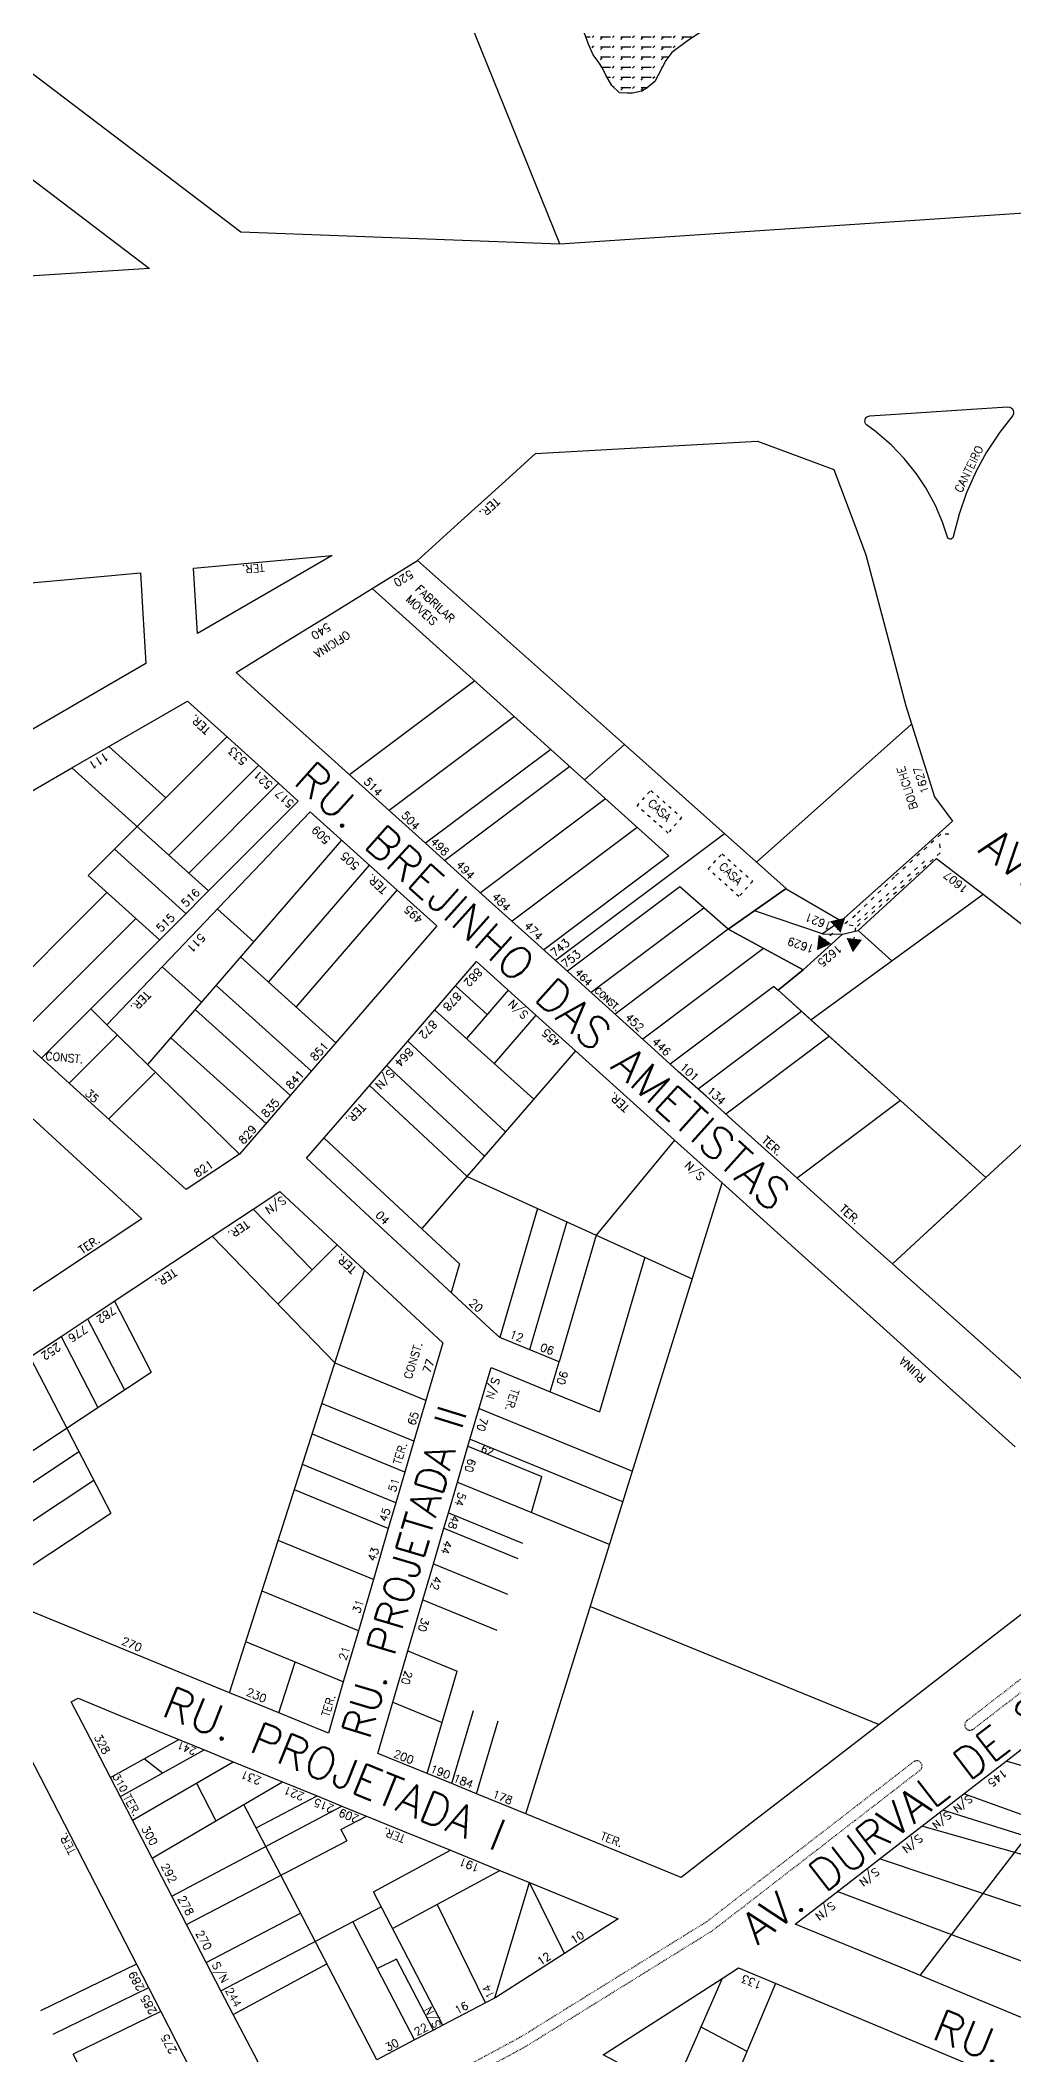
# Model space of a CAD drawing. Extents: x 714896 to 749292, y 8417558 to 8447149.
# Drawn here: x 737899.5 to 738082.1, y 8427545.5 to 8427923.2 of the extents above; entities that cross this region are included whole.
import ezdxf

# ---------------------------------------------------------------- set-up
doc = ezdxf.new("R2010")
doc.units = 0
doc.header["$MEASUREMENT"] = 0
doc.linetypes.add('ACAD_ISO03W100', pattern=[30, 12, -18])
for name, color, linetype in [('LOTE', 7, 'CONTINUOUS'), ('NUM-PORTA', 7, 'CONTINUOUS'), ('QUADRA', 6, 'CONTINUOUS'), ('REFERENCIA', 7, 'CONTINUOUS'), ('TEXTO', 7, 'CONTINUOUS'), ('TEXTODERUA', 3, 'CONTINUOUS')]:
    doc.layers.add(name, color=color, linetype=linetype)
doc.styles.add('ROMANS', font='ROMANS.SHX', dxfattribs={"height": 1.5})

msp = doc.modelspace()

# ---------------------------------------------------------------- hatches: boundary and pattern name
at = {"layer": 'LOTE'}
for color, points in [(7, [(738050.52, 8427758.64), (738047.68, 8427757.99), (738049.66, 8427755.86)]), (3, [(738053.69, 8427754.54), (738050.79, 8427754.86), (738051.97, 8427752.19)])]:
    msp.add_hatch(color=color, dxfattribs=at).paths.add_polyline_path(points)
at = {"layer": 'LOTE', "linetype": 'ACAD_ISO03W100', "ltscale": 0.06}
msp.add_hatch(color=2, dxfattribs=at).paths.add_polyline_path([(738045.55, 8427755.48), (738045.23, 8427752.58), (738047.9, 8427753.76)])
at = {"layer": 'REFERENCIA'}
h = msp.add_hatch(dxfattribs=at)
h.set_pattern_fill('FLEX', color=4, scale=0.3, style=0)
h.set_pattern_definition([(0, (0, 0), (0, 1.905), [1.905, -1.905]), (45, (1.905, 0), (1e-16, 1.90500082285), [0.47625, -1.741578, 0.47625, -2.694078])])
h.paths.add_polyline_path([(738041.04, 8427949.83), (738043.87, 8427949.33), (738046.16, 8427948.64), (738049.31, 8427947.52), (738050.67, 8427947.44), (738052.37, 8427947.65), (738053.92, 8427951.57), (738053.93, 8427953.52), (738053.93, 8427956.96), (738053.93, 8427960.21), (738053.66, 8427963.46), (738049.85, 8427965.54), (738048.48, 8427965.39), (738044.48, 8427965.44), (738044.09, 8427965.44), (738043.42, 8427964.8), (738042.88, 8427964.24), (738042.01, 8427964.42), (738041.71, 8427965.68), (738042.01, 8427966.64), (738041.73, 8427967.91), (738040.59, 8427969.19), (738038.69, 8427969.68), (738036.3, 8427969.57), (738035.12, 8427968.93), (738034.99, 8427967.78), (738035.71, 8427966.03), (738036.48, 8427964.83), (738036.93, 8427963.94), (738036.93, 8427963.09), (738036.45, 8427961.47), (738036.25, 8427960.75), (738035.49, 8427960.45), (738034.43, 8427960.08), (738033.26, 8427958.59), (738031.92, 8427956.5), (738030.91, 8427954.82), (738029.68, 8427953.84), (738028.51, 8427954.15), (738027.53, 8427954.79), (738027.55, 8427957.43), (738027.84, 8427959.81), (738027.74, 8427961.62), (738026.61, 8427963.15), (738023.65, 8427964.03), (738020.72, 8427964.5), (738019.87, 8427963.12), (738018.91, 8427961.52), (738016.89, 8427959.75), (738014.54, 8427957.68), (738013.23, 8427955.33), (738011.93, 8427952.15), (738010.8, 8427950.1), (738008.85, 8427944.77), (738008.65, 8427940.87), (738007.95, 8427937.12), (738007.45, 8427935.63), (738004.86, 8427934.32), (738003.25, 8427932.9), (738001.49, 8427931.76), (738000.88, 8427928.55), (738001.28, 8427926.42), (738001.17, 8427926.05), (738001.44, 8427924.88), (738001.81, 8427923.99), (738002.32, 8427922.53), (738003.23, 8427920.42), (738004.3, 8427918.98), (738004.97, 8427917.95), (738005.63, 8427916.64), (738006.75, 8427914.67), (738008.16, 8427913.28), (738009.63, 8427913.27), (738010.62, 8427913.27), (738012.37, 8427913.62), (738013.39, 8427914.24), (738014.81, 8427915.44), (738016.86, 8427919.39), (738018, 8427920.85), (738020.97, 8427923.07), (738023.12, 8427924.48), (738024.53, 8427926.48), (738025.47, 8427928.16), (738026.62, 8427930.31), (738027.01, 8427932.59), (738027.1, 8427935.39), (738027.18, 8427938.15), (738027.57, 8427940.1), (738029.1, 8427941.46), (738030, 8427942.67), (738030.43, 8427944.18), (738031.02, 8427946.47), (738032.48, 8427947.54), (738033.87, 8427947.84), (738037.04, 8427948.66), (738038.21, 8427948.82), (738039.71, 8427949.17)])

# ---------------------------------------------------------------- linework, layer by layer
at = {"layer": 'LOTE', "color": 7}
for p, q in [((737935.05, 8427613.38), (737960.37, 8427692.57)), ((737944.31, 8427609.6), (737947.35, 8427619.1))]:
    msp.add_line(p, q, dxfattribs=at)
for points in [[(737997, 8427885), (737912, 8428095)], [(737970.29, 8427825.65), (738009.1, 8427791.11)], [(737961.79, 8427820.39), (738001.61, 8427784.52)], [(737981.04, 8427803.05), (737957.56, 8427785.44)], [(737988.47, 8427796.36), (737965, 8427778.75)], [(738033.88, 8427769.06), (738062.98, 8427794.96)], [(737908.52, 8427766.56), (737934.55, 8427792.59)], [(737923.1, 8427781.14), (737912.41, 8427790.77)], [(737995.28, 8427790.23), (737971.8, 8427772.62)], [(737931.1, 8427763.69), (737905.48, 8427786.76)], [(737923.66, 8427770.4), (737940.5, 8427787.24)], [(737998.87, 8427786.99), (737975.4, 8427769.38)], [(737927.37, 8427767.05), (737944.21, 8427783.89)], [(738017.45, 8427770.26), (738001.61, 8427784.52)], [(738005.56, 8427780.97), (737982.09, 8427763.36)], [(738011.51, 8427775.61), (737988.03, 8427758)], [(737926.85, 8427759.45), (737913.47, 8427771.51)], [(737919.72, 8427731.12), (737956.1, 8427773.18)], [(738027.88, 8427774.4), (737996.2, 8427750.64)], [(737942.33, 8427746.56), (737961.3, 8427768.5)], [(738017.45, 8427770.26), (737993.98, 8427752.65)], [(737921.9, 8427754.5), (737908.52, 8427766.56)], [(737947.53, 8427741.88), (737966.5, 8427763.81)], [(738019.53, 8427764.46), (737998.43, 8427748.63)], [(738028.55, 8427756.51), (738019.53, 8427764.46)], [(737889.89, 8427741.27), (737912.02, 8427763.4)], [(737939.62, 8427754.13), (737932.77, 8427760.3)], [(738024.04, 8427760.48), (738002.89, 8427744.62)], [(738044.09, 8427739.53), (738076.38, 8427763.06)], [(737895.29, 8427736.37), (737917.45, 8427758.52)], [(738028.55, 8427756.51), (738007.35, 8427740.6)], [(738052.95, 8427756.25), (738059.25, 8427750.58)], [(738035.2, 8427752.91), (738012.55, 8427735.92)], [(738042.62, 8427748.89), (738050.02, 8427755.61)], [(737929.81, 8427742.78), (737922.4, 8427749.45)], [(737954.96, 8427735.19), (737937.13, 8427751.25)], [(737950.39, 8427729.89), (737932.55, 8427745.95)], [(737983.39, 8427740.54), (737977.44, 8427745.89)], [(737987.31, 8427745.07), (737979.46, 8427736)], [(738037.15, 8427745.78), (738017.72, 8427731.2)], [(738037.15, 8427745.78), (738037.93, 8427745.08)], [(738037.93, 8427745.08), (738076.94, 8427709.95)], [(737899.74, 8427732.34), (737908.99, 8427741.59)], [(737946.46, 8427725.35), (737928.63, 8427741.42)], [(737992.09, 8427724.62), (737973.52, 8427741.35)], [(738042.36, 8427741.1), (738022.93, 8427726.52)], [(737936.93, 8427714.33), (737912.04, 8427738.61)], [(737992.51, 8427740.39), (737984.66, 8427731.31)], [(738108.03, 8427738.61), (738076.94, 8427709.95)], [(737904.93, 8427727.64), (737913.99, 8427736.7)], [(737941.88, 8427720.06), (737924.05, 8427736.12)], [(737986.8, 8427718.5), (737968.47, 8427735.51)], [(737999.94, 8427733.7), (737971.2, 8427700.46)], [(738047.58, 8427736.43), (738028.15, 8427721.85)], [(737912.34, 8427720.92), (737921.14, 8427729.73)], [(737982.87, 8427713.96), (737964.54, 8427730.98)], [(737979.6, 8427710.18), (737961.27, 8427727.19)], [(738060.93, 8427724.37), (738041.53, 8427709.82)], [(737978.18, 8427693.77), (737952.77, 8427717.36)], [(738018.52, 8427716.97), (738003.81, 8427699.16)], [(737979.6, 8427710.18), (738021.84, 8427690.96)], [(737990.64, 8427590.65), (738027.44, 8427708.94)], [(737950.51, 8427692.63), (737939.47, 8427704.02)], [(737992.83, 8427704.16), (737985.73, 8427679.94)], [(737998.32, 8427701.66), (737991.28, 8427677.66)], [(737954.85, 8427675.14), (737931.78, 8427698.94)], [(737955.24, 8427697.33), (737944.1, 8427686.23)], [(738003.81, 8427699.16), (737996.84, 8427675.39)], [(737978.2, 8427693.75), (737976.63, 8427688.39)], [(738012.96, 8427695), (738004.46, 8427666.03)], [(737913.43, 8427686.8), (737920.33, 8427673.49)], [(737908.42, 8427683.49), (737915.33, 8427670.18)], [(737903.42, 8427680.18), (737910.32, 8427666.87)], [(737885.3, 8427650.32), (737920.33, 8427673.49)], [(737897.58, 8427676.32), (737912.77, 8427647.03)], [(737971.86, 8427668.18), (737954.85, 8427675.14)], [(737995.2, 8427669.81), (738004.46, 8427666.03)], [(737969.61, 8427660.51), (737952.28, 8427667.59)], [(737981.84, 8427666.68), (738010.63, 8427654.91)], [(737967.92, 8427654.75), (737950.59, 8427661.83)], [(737887.6, 8427645.88), (737906.79, 8427658.57)], [(737979.76, 8427659.58), (737993.64, 8427653.9)], [(737980.15, 8427660.92), (738008.85, 8427649.19)], [(737966.23, 8427648.99), (737948.75, 8427656.14)], [(737890.36, 8427640.55), (737909.55, 8427653.24)], [(737964.82, 8427644.19), (737947.21, 8427651.4)], [(737977.79, 8427652.86), (738006.36, 8427641.18)], [(737991.67, 8427647.18), (737993.64, 8427653.9)], [(737893.59, 8427634.34), (737912.77, 8427647.03)], [(737976.1, 8427647.1), (737989.98, 8427641.43)], [(737975.26, 8427644.23), (737989.14, 8427638.55)], [(737962.01, 8427634.6), (737944.17, 8427641.89)], [(737973.29, 8427637.51), (737987.17, 8427631.83)], [(737959.2, 8427625), (737941.13, 8427632.39)], [(737971.31, 8427630.79), (737985.2, 8427625.11)], [(738002.74, 8427629.55), (738056.87, 8427607.42)], [(737956.38, 8427615.41), (737938.09, 8427622.89)], [(737968.5, 8427621.2), (737977.76, 8427617.41)], [(737972.13, 8427598.22), (737977.76, 8427617.41)], [(737965.69, 8427611.6), (737974.94, 8427607.82)], [(737976.75, 8427596.33), (737980.77, 8427610.02)], [(737981.38, 8427594.43), (737985.4, 8427608.12)], [(738104.42, 8427593.67), (738080.71, 8427600.55)], [(738092.74, 8427597.06), (738064.54, 8427560.38)], [(738100.57, 8427584.44), (738072.79, 8427594.44)], [(738084.56, 8427586.43), (738068.83, 8427591.39)], [(738098.26, 8427578.91), (738064.88, 8427588.33)], [(738094.42, 8427569.68), (738056.96, 8427582.22)], [(737984.82, 8427556.15), (737991.29, 8427577.79)], [(738090.57, 8427560.45), (738049.05, 8427576.11)], [(737917.56, 8427562.48), (737899.58, 8427553.73)], [(738027.45, 8427559.83), (738018.1, 8427538.57)], [(737919.84, 8427558.04), (737901.86, 8427549.28)], [(738037.46, 8427558.88), (738026.86, 8427533.75)], [(737922.13, 8427553.59), (737905.72, 8427545.6)], [(738023.43, 8427550.73), (738032.1, 8427546.19)], [(737919.42, 8427518.94), (737905.72, 8427545.6)]]:
    msp.add_lwpolyline(points, dxfattribs=at)
at = {"layer": 'LOTE', "color": 7, "linetype": 'ACAD_ISO03W100', "ltscale": 0.05}
for points in [[(738014.04, 8427782.54), (738019.85, 8427777.45), (738017.3, 8427774.54), (738011.49, 8427779.64), (738014.04, 8427782.54)], [(738027.42, 8427770.67), (738033.18, 8427765.51), (738030.6, 8427762.64), (738024.85, 8427767.8), (738027.42, 8427770.67)]]:
    msp.add_lwpolyline(points, dxfattribs=at)
at = {"layer": 'LOTE', "color": 2, "linetype": 'ACAD_ISO03W100', "ltscale": 0.06}
msp.add_lwpolyline([(738070, 8427774.32), (738068.46, 8427774.33), (738059.76, 8427766.31), (738052.43, 8427759.1), (738046.14, 8427754.01)], dxfattribs=at)
at = {"layer": 'LOTE', "color": 3, "linetype": 'ACAD_ISO03W100', "ltscale": 0.06}
msp.add_lwpolyline([(738068.2, 8427772.51), (738068.34, 8427770.82), (738061.51, 8427764.66), (738052.45, 8427756.8), (738052.07, 8427754.05)], dxfattribs=at)
at = {"layer": 'LOTE', "color": 7, "linetype": 'ACAD_ISO03W100', "ltscale": 0.06}
msp.add_lwpolyline([(738065.43, 8427769.26), (738051.98, 8427757.17), (738050.27, 8427757.34)], dxfattribs=at)
at = {"layer": 'LOTE', "color": 7, "ltscale": 0.1}
for points in [[(738039.44, 8427764.11), (738049.8, 8427758.07)], [(738046.29, 8427755.62), (738033.49, 8427759.96)]]:
    msp.add_lwpolyline(points, dxfattribs=at)
at = {"layer": 'LOTE', "color": 7, "linetype": 'ACAD_ISO03W100', "ltscale": 0.01}
for points in [[(738110.55, 8427636.86), (738073.5, 8427608.23), (738073.5, 8427608.23), (738073.32, 8427608.12), (738073.14, 8427607.93), (738073.03, 8427607.72), (738072.97, 8427607.51), (738072.95, 8427607.31), (738072.99, 8427607.06), (738073.09, 8427606.83), (738073.23, 8427606.65), (738073.41, 8427606.49), (738073.62, 8427606.39), (738073.83, 8427606.34), (738074.07, 8427606.34), (738074.3, 8427606.4), (738074.49, 8427606.49), (738111.78, 8427635.28)], [(737975.87, 8427539.14), (737990.45, 8427546.97), (738025.64, 8427568.78), (738064.4, 8427598.72), (738064.4, 8427598.72), (738064.58, 8427598.84), (738064.76, 8427599.03), (738064.87, 8427599.23), (738064.93, 8427599.44), (738064.95, 8427599.65), (738064.91, 8427599.89), (738064.81, 8427600.12), (738064.67, 8427600.31), (738064.49, 8427600.46), (738064.28, 8427600.56), (738064.07, 8427600.61), (738063.82, 8427600.61), (738063.6, 8427600.56), (738063.41, 8427600.46), (738024.5, 8427570.42), (737989.44, 8427548.71), (737974.88, 8427540.87)]]:
    msp.add_lwpolyline(points, dxfattribs=at)
at = {"layer": 'LOTE', "color": 7, "elevation": 523}
for points in [[(737912.71, 8427597.46), (737925.55, 8427604.61)], [(737914.55, 8427593.9), (737930.29, 8427602.67)], [(737916.85, 8427589.47), (737935.73, 8427600.45)], [(737922.43, 8427598.29), (737919, 8427600.96)], [(737920.54, 8427582.36), (737944.99, 8427596.68)], [(737928.82, 8427596.43), (737932.49, 8427589.36)], [(737940, 8427588.04), (737951.47, 8427594.03)], [(737924.22, 8427575.26), (737956.1, 8427592.14)], [(737944.63, 8427579.16), (737937.72, 8427592.42)], [(737955.94, 8427587.75), (737960.73, 8427590.26)], [(737955.94, 8427587.75), (737957.04, 8427585.64)], [(737926.98, 8427569.94), (737957.04, 8427585.64)], [(737962.04, 8427576.05), (737976.47, 8427583.83)], [(737962.66, 8427544.58), (737944.63, 8427579.16)], [(737965.61, 8427569.2), (737985.73, 8427580.06)], [(737975.07, 8427551.06), (737962.04, 8427576.05)], [(737997.86, 8427564.51), (737991.29, 8427577.79)], [(737930.66, 8427562.83), (737948.33, 8427572.07)], [(737933.43, 8427557.51), (737963.51, 8427573.23)], [(737983.04, 8427555.23), (737973.99, 8427573.72)], [(737969.75, 8427548.28), (737958.22, 8427570.39)], [(737966.36, 8427563.44), (737962.77, 8427561.66)], [(737973.29, 8427550.13), (737966.36, 8427563.44)], [(737935.73, 8427553.07), (737953.29, 8427562.55)]]:
    msp.add_lwpolyline(points, dxfattribs=at)
at = {"layer": 'QUADRA', "color": 6}
for points in [[(738249, 8427899), (738281, 8427886), (738306, 8427886), (738276, 8427899), (738272, 8427916), (738273, 8427939), (738287, 8427978), (738318, 8428036), (738299, 8428058), (738279, 8428077), (738207, 8428164), (738161, 8428178), (738146.09, 8428161.49), (738133, 8428147), (738126, 8428140), (738105, 8428119), (738099, 8428114), (738002, 8428193), (737912, 8428095), (737804.78, 8427987.78), (737937.17, 8427887.22), (737997, 8427885), (738147, 8427895)], [(738070.78, 8427830.09), (738070.69, 8427829.87), (738070.55, 8427829.73), (738070.42, 8427829.66), (738070.3, 8427829.63), (738070.19, 8427829.63), (738070.01, 8427829.67), (738069.88, 8427829.75), (738069.8, 8427829.82), (738068.79, 8427832.83), (738067.46, 8427835.92), (738065.66, 8427839.23), (738063.88, 8427841.9), (738061.58, 8427844.77), (738059.21, 8427847.23), (738056.17, 8427849.85), (738054.54, 8427851.04), (738054.4, 8427851.22), (738054.3, 8427851.42), (738054.24, 8427851.72), (738054.26, 8427851.97), (738054.36, 8427852.23), (738054.55, 8427852.48), (738054.75, 8427852.63), (738054.97, 8427852.72), (738055.16, 8427852.75), (738063.86, 8427853.32), (738073.31, 8427853.94), (738081, 8427854.44), (738081.41, 8427854.38), (738081.65, 8427854.26), (738081.89, 8427854.04), (738082.05, 8427853.76), (738082.12, 8427853.46), (738082.1, 8427853.15), (738081.99, 8427852.84), (738079.55, 8427849.72), (738077.06, 8427845.94), (738075.12, 8427842.4), (738073.24, 8427838.18), (738071.9, 8427834.35), (738070.78, 8427830.09)], [(738086.72, 8427551.22), (738084.5, 8427552.13), (738073.16, 8427556.82), (738061.76, 8427561.53), (738053.19, 8427565.07), (738041.13, 8427570), (738049.32, 8427576.32), (738064.88, 8427588.33), (738080.71, 8427600.55), (738088.62, 8427606.66), (738102.46, 8427617.34), (738116.97, 8427628.55), (738118.43, 8427627.25), (738112.52, 8427613.09), (738104.42, 8427593.67), (738098.26, 8427578.91), (738090.57, 8427560.45), (738086.72, 8427551.22)]]:
    msp.add_lwpolyline(points, close=True, dxfattribs=at)
at = {"layer": 'QUADRA', "color": 6, "elevation": 516.49}
msp.add_lwpolyline([(737698.68, 8427866.29), (737686.3, 8428058.03), (737920.02, 8427880.39), (737698.68, 8427866.29)], close=True, dxfattribs=at)
at = {"layer": 'QUADRA'}
for points in [[(738110.19, 8427648.58), (738059.37, 8427693.76), (738076.94, 8427709.95), (738076.94, 8427709.95), (738037.93, 8427745.08), (738042.62, 8427748.89), (738037.34, 8427751.74), (738028.55, 8427756.51), (738039.43, 8427764.12), (738009.1, 8427791.11), (738001.61, 8427784.52), (737961.79, 8427820.39), (737970.29, 8427825.65), (737977.87, 8427832.49), (737986.1, 8427839.97), (737992.42, 8427845.72), (738007.98, 8427846.57), (738022.77, 8427847.38), (738034.08, 8427848), (738048.42, 8427842.72), (738052.34, 8427832.27), (738054.42, 8427826.72), (738059.64, 8427806.93), (738061.9, 8427798.37), (738067.3, 8427781.34), (738070.67, 8427776.79), (738064.27, 8427771.04), (738060.83, 8427767.96), (738049.8, 8427758.07), (738046.29, 8427755.62), (738050.02, 8427755.61), (738052.95, 8427756.25), (738061.39, 8427764), (738064.32, 8427766.7), (738067.67, 8427769.79), (738076.38, 8427763.06), (738085.97, 8427755.65)], [(738093.84, 8427635.96), (738080.72, 8427625.83), (738068.58, 8427616.46), (738056.87, 8427607.42), (738045.39, 8427598.55), (738032.73, 8427588.78), (738019.74, 8427578.75), (738011.08, 8427582.29), (738000.24, 8427586.72), (737990.64, 8427590.65), (737981.38, 8427594.43), (737976.75, 8427596.33), (737972.13, 8427598.22), (737962.87, 8427602), (737965.69, 8427611.6), (737968.5, 8427621.2), (737971.31, 8427630.79), (737973.29, 8427637.51), (737975.26, 8427644.23), (737976.1, 8427647.1), (737977.79, 8427652.86), (737979.76, 8427659.58), (737982.29, 8427668.22), (737984.09, 8427674.36), (737995.2, 8427669.81), (737996.84, 8427675.39), (737985.73, 8427679.94), (737983.95, 8427681.59), (737971.5, 8427693.15), (737960.49, 8427703.37), (737949.5, 8427713.58), (737958.65, 8427724.16), (737968.47, 8427735.51), (737981.37, 8427750.43), (737981.37, 8427750.43), (737992.51, 8427740.39), (737999.94, 8427733.7), (738018.52, 8427716.97), (738027.44, 8427708.94), (738043.02, 8427694.91), (738057, 8427682.33), (738070.1, 8427670.54), (738082.41, 8427659.46)], [(737892.58, 8427673.01), (737903.42, 8427680.18), (737909.64, 8427684.3), (737931.78, 8427698.94), (737939.47, 8427704.02), (737944.47, 8427707.33), (737955.24, 8427697.33), (737960.37, 8427692.57), (737969.02, 8427684.54), (737975.02, 8427678.96), (737975.02, 8427678.96), (737971.86, 8427668.18), (737969.61, 8427660.51), (737967.92, 8427654.75), (737966.23, 8427648.99), (737964.82, 8427644.19), (737962.01, 8427634.6), (737959.2, 8427625), (737956.38, 8427615.41), (737953.57, 8427605.81), (737943.22, 8427610.04), (737935.05, 8427613.38), (737922.1, 8427618.68), (737905.53, 8427625.46), (737896.22, 8427629.26)], [(737893.96, 8427608.39), (737902.87, 8427591.05), (737912.18, 8427572.95), (737917.56, 8427562.48), (737922.13, 8427553.59), (737927.76, 8427542.64)]]:
    msp.add_lwpolyline(points, dxfattribs=at)
for points in [[(737954.31, 8427826.57), (737929, 8427811.92), (737928.28, 8427824.22), (737954.31, 8427826.57)], [(737868.48, 8427818.81), (737885.67, 8427820.37), (737901.92, 8427821.84), (737918.31, 8427823.32), (737918.76, 8427815.71), (737919.31, 8427806.32), (737906.51, 8427798.91), (737890.43, 8427789.6), (737876.03, 8427781.27), (737871.13, 8427778.44), (737869.63, 8427801.35), (737868.48, 8427818.81)], [(738060.94, 8427724.36), (738068.96, 8427717.14), (738076.94, 8427709.95), (738070.72, 8427704.22), (738062.82, 8427696.94), (738059.37, 8427693.76), (738052.74, 8427699.73), (738047.23, 8427704.7), (738041.53, 8427709.82), (738035.39, 8427715.34), (738029.31, 8427720.8), (738024.45, 8427725.22), (738019.2, 8427729.86), (738014.77, 8427733.89), (738008.84, 8427739.27), (738003.64, 8427743.95), (737999.18, 8427747.96), (737995.46, 8427751.31), (737991, 8427755.33), (737984.39, 8427761.28), (737979.86, 8427765.36), (737971.8, 8427772.62), (737961.85, 8427781.58), (737954.14, 8427788.52), (737945.8, 8427796.04), (737936.26, 8427804.63), (737945.87, 8427810.56), (737954.22, 8427815.72), (737961.79, 8427820.39), (738001.61, 8427784.52), (738009.1, 8427791.11), (738039.43, 8427764.12), (738028.55, 8427756.51), (738042.62, 8427748.89), (738037.93, 8427745.08), (738044.09, 8427739.53), (738052.29, 8427732.14)], [(737918.59, 8427702.19), (737918.59, 8427702.19), (737873.79, 8427672.51), (737835.54, 8427746.29), (737876.8, 8427770.17), (737905.48, 8427786.76), (737927.12, 8427799.28), (737927.12, 8427799.28), (737944.21, 8427783.89), (737947.94, 8427780.53), (737908.99, 8427741.59), (737912.04, 8427738.61), (737950.18, 8427778.51), (737966.5, 8427763.81), (737973.93, 8427757.12), (737936.93, 8427714.33), (737926.92, 8427707.71), (737889.89, 8427741.27), (737882.59, 8427735.19)]]:
    msp.add_lwpolyline(points, close=True, dxfattribs=at)
at = {"layer": 'QUADRA', "elevation": 523}
msp.add_lwpolyline([(737944.93, 8427535.31), (737939.64, 8427545.53), (737935.73, 8427553.07), (737933.43, 8427557.51), (737930.66, 8427562.83), (737926.98, 8427569.94), (737924.22, 8427575.26), (737920.54, 8427582.36), (737916.85, 8427589.47), (737912.71, 8427597.46), (737908.06, 8427606.42), (737905.35, 8427611.66), (737906.62, 8427612.33), (737914.16, 8427609.25), (737921.51, 8427606.26), (737930.79, 8427602.47), (737935.73, 8427600.45), (737944.99, 8427596.68), (737951.47, 8427594.03), (737956.1, 8427592.14), (737960.73, 8427590.26), (737967.48, 8427587.5), (737976.47, 8427583.83), (737985.73, 8427580.06), (737991.29, 8427577.79), (738000.31, 8427574.11), (738007.95, 8427570.99), (738007.95, 8427570.99), (737997.86, 8427564.51), (737984.99, 8427556.25), (737983.04, 8427555.23), (737975.07, 8427551.06), (737973.29, 8427550.13), (737969.75, 8427548.28), (737962.66, 8427544.58)], dxfattribs=at)
at = {"layer": 'QUADRA', "color": 6, "elevation": 528.95}
msp.add_lwpolyline([(738089.34, 8427499.54), (738080.5, 8427504.22), (738071.74, 8427509.04), (738062.98, 8427513.86), (738032.1, 8427530.86), (738018.1, 8427538.57), (738010.57, 8427542.59), (738005.12, 8427545.5), (738017.98, 8427553.75), (738027.45, 8427559.83), (738030.49, 8427561.78), (738042.32, 8427556.85), (738056.37, 8427550.98), (738075.31, 8427543.08), (738093.77, 8427535.38)], dxfattribs=at)
at = {"layer": 'REFERENCIA', "color": 7, "extrusion": (0.000469083, 7.92732e-05, 1), "elevation": 1529.15}
msp.add_lwpolyline([(738000.96, 8427926.33), (738000.56, 8427928.46), (738001.17, 8427931.67), (738002.93, 8427932.81), (738004.54, 8427934.23), (738007.13, 8427935.54), (738007.63, 8427937.03), (738008.33, 8427940.78), (738008.53, 8427944.68), (738010.48, 8427950.01), (738011.61, 8427952.06), (738012.91, 8427955.24), (738014.22, 8427957.59), (738016.57, 8427959.66), (738018.59, 8427961.43), (738019.55, 8427963.03), (738020.4, 8427964.41), (738023.33, 8427963.94), (738026.29, 8427963.06), (738027.42, 8427961.53), (738027.52, 8427959.72), (738027.23, 8427957.34), (738027.21, 8427954.7), (738028.19, 8427954.06), (738029.36, 8427953.75), (738030.59, 8427954.73), (738031.6, 8427956.41), (738032.94, 8427958.5), (738034.11, 8427959.99), (738035.17, 8427960.36), (738035.93, 8427960.66), (738036.13, 8427961.38), (738036.61, 8427963), (738036.61, 8427963.85), (738036.16, 8427964.74), (738035.39, 8427965.94), (738034.67, 8427967.69), (738034.8, 8427968.84), (738035.98, 8427969.48), (738038.37, 8427969.59), (738040.27, 8427969.1), (738041.41, 8427967.82), (738041.69, 8427966.55), (738041.39, 8427965.59), (738041.69, 8427964.33), (738042.56, 8427964.15), (738043.1, 8427964.71), (738043.77, 8427965.35), (738044.16, 8427965.35), (738048.16, 8427965.3), (738049.53, 8427965.45), (738053.34, 8427963.37), (738053.61, 8427960.12), (738053.61, 8427956.87), (738053.61, 8427953.43), (738053.6, 8427951.48), (738052.05, 8427947.56), (738050.35, 8427947.35), (738048.99, 8427947.43), (738045.84, 8427948.55), (738043.55, 8427949.24), (738040.72, 8427949.74), (738039.39, 8427949.08), (738037.89, 8427948.73), (738036.72, 8427948.57), (738033.55, 8427947.75), (738032.16, 8427947.45), (738030.7, 8427946.38), (738030.11, 8427944.09), (738029.68, 8427942.58), (738028.78, 8427941.37), (738027.25, 8427940.01), (738026.86, 8427938.06), (738026.78, 8427935.3), (738026.69, 8427932.5), (738026.3, 8427930.22), (738025.15, 8427928.07), (738024.21, 8427926.39), (738022.8, 8427924.39), (738020.65, 8427922.98), (738017.68, 8427920.76), (738016.54, 8427919.3), (738014.49, 8427915.35), (738013.07, 8427914.15), (738012.05, 8427913.53), (738010.3, 8427913.18), (738009.31, 8427913.18), (738007.84, 8427913.19), (738006.43, 8427914.58), (738005.31, 8427916.55), (738004.65, 8427917.86), (738003.98, 8427918.89), (738002.91, 8427920.33), (738002, 8427922.44), (738001.49, 8427923.9), (738001.12, 8427924.79), (738000.85, 8427925.96), (738000.96, 8427926.33)], close=True, dxfattribs=at)

# ---------------------------------------------------------------- texts
at = {"layer": 'NUM-PORTA', "color": 7, "style": 'ROMANS'}
for s, height, rotation, p in [('520', 1.5, 212.4184, (737968.9, 8427823.93)), ('111', 1.5, 212.6902, (737911.73, 8427789.75)), ('1627', 1.5, 107.8498, (738066.27, 8427782.24)), ('514', 1.5, 313.9582, (737960.1, 8427784.07)), ('504', 1.5, 313.9582, (737967.13, 8427777.75)), ('498', 1.5, 315.3395, (737972.6, 8427772.81)), ('494', 1.5, 313.9582, (737977.4, 8427768.49)), ('1607', 1.5, 140.2096, (738073.71, 8427764.26)), ('484', 1.5, 313.9582, (737984.15, 8427762.51)), ('474', 1.5, 313.9582, (737990.19, 8427757.07)), ('1621', 1.5, 158.3496, (738048.16, 8427757.68)), ('743', 1.5, 39.921, (737996.04, 8427751.22)), ('753', 1.5, 38.4388, (737998.05, 8427749.17)), ('1629', 1.5, 161.0663, (738044.88, 8427753.4)), ('1625', 1.5, 220.3479, (738049.13, 8427753.76)), ('464', 1.4, 313.9582, (737999.71, 8427748.33)), ('452', 1.5, 315.7616, (738009.12, 8427739.87)), ('851', 1.5, 47.6591, (737951.14, 8427731.68)), ('446', 1.5, 315.7616, (738014.17, 8427735.29)), ('841', 1.5, 47.6591, (737946.56, 8427726.38)), ('101', 1.5, 316.4191, (738019.4, 8427730.53)), ('35', 1.5, 317.0347, (737907.78, 8427725.59)), ('134', 1.5, 316.4191, (738024.43, 8427726.08)), ('835', 1.5, 47.6591, (737941.96, 8427721.06)), ('829', 1.5, 47.6591, (737937.66, 8427716.09)), ('821', 1.5, 33.6216, (737928.96, 8427709.93)), ('782', 1.5, 214.0255, (737913.11, 8427685.92)), ('776', 1.5, 214.0255, (737907.78, 8427682.39)), ('252', 1.5, 214.0255, (737902.73, 8427679.05)), ('77', 1.492, 71.4566, (737972.67, 8427673.16, -37.83)), ('65', 1.492, 71.4566, (737969.79, 8427663.33, -37.83)), ('51', 1.492, 71.4566, (737966.14, 8427650.89, -37.83)), ('45', 1.492, 71.4566, (737964.5, 8427645.3, -37.83)), ('43', 1.492, 71.4566, (737962.32, 8427637.88, -37.83)), ('31', 1.492, 71.4566, (737959.46, 8427628.12, -37.83)), ('270', 1.5, 336.8699, (737914.64, 8427622.52)), ('21', 1.492, 71.4566, (737956.88, 8427619.32, -37.83)), ('230', 1.5, 336.8699, (737938.02, 8427612.96)), ('328', 1.5, 298.7143, (737909.56, 8427605.07)), ('310', 1.4, 298.7143, (737913.04, 8427597.72)), ('300', 1.5, 298.7143, (737918.45, 8427587.93)), ('292', 1.5, 298.7143, (737922.1, 8427580.88)), ('278', 1.5, 298.7143, (737925.25, 8427574.8)), ('270', 1.5, 298.7143, (737928.62, 8427568.31)), ('10', 1.5, 32.8301, (737999.58, 8427566.18, -273.73)), ('12', 1.5, 32.8301, (737993.33, 8427562.17, -273.73)), ('289', 1.5, 118.4889, (737919.14, 8427557.99)), ('S/N', 1.5, 298.7143, (737931.68, 8427562.41)), ('133', 1.5, 158.4897, (738035.04, 8427559.13)), ('285', 1.5, 118.4889, (737921.43, 8427553.54)), ('244', 1.5, 298.7143, (737934.18, 8427557.59)), ('14', 1.5, 114.3119, (737984.81, 8427556.49, -273.73)), ('S/N', 1.5, 117.981, (737974.76, 8427551.06, -273.73)), ('16', 1.5, 27.6816, (737977.74, 8427553.04, -273.73)), ('275', 1.5, 118.4889, (737925.22, 8427546.17)), ('30', 1.5, 27.6816, (737964.7, 8427546.08, -273.73)), ('22', 1.5, 27.6816, (737970.16, 8427549.01, -273.73))]:
    msp.add_text(s, height=height, rotation=rotation, dxfattribs=at).set_placement(p)
at = {"layer": 'NUM-PORTA', "style": 'ROMANS'}
for s, height, rotation, p in [('540', 1.5, 212.4736, (737953.43, 8427814.02)), ('533', 1.5, 136.6119, (737938.47, 8427788.18)), ('521', 1.5, 136.6119, (737943.25, 8427783.71)), ('517', 1.5, 136.6119, (737947.27, 8427780.19)), ('509', 1.5, 136.6119, (737954.1, 8427773.41, 37.83)), ('505', 1.5, 136.6119, (737959.53, 8427768.52, 37.83)), ('516', 1.5, 43.6299, (737926.84, 8427760.54)), ('495', 1.5, 136.6119, (737971.45, 8427758.48)), ('515', 1.5, 43.6299, (737922.15, 8427755.86)), ('511', 1.5, 226.6119, (737929.56, 8427755.84)), ('882', 1.5, 226.6119, (737981.51, 8427749.39)), ('878', 1.5, 226.6119, (737977.59, 8427744.85)), ('S/N', 1.5, 136.6119, (737991.22, 8427740.62)), ('872', 1.5, 226.6119, (737973.05, 8427739.59)), ('455', 1.5, 136.6119, (737997.31, 8427735.35)), ('864', 1.5, 226.6119, (737968.58, 8427734.42)), ('S/N', 1.5, 226.6119, (737965.08, 8427730.37)), ('S/N', 1.5, 136.6119, (738024.29, 8427710.34)), ('S/N', 1.5, 214.2147, (737944.97, 8427706.58)), ('04', 1.5, 314.9816, (737962.31, 8427702.81)), ('20', 1.5, 317.8707, (737979.82, 8427686.28)), ('12', 1.5, 339.6022, (737987.42, 8427679.99)), ('06', 1.5, 339.6022, (737993.14, 8427677.53)), ('90', 1.5, 252.6352, (737997.13, 8427673.84)), ('S/N', 1.5, 252.6352, (737984.34, 8427672.64)), ('70', 1.5, 252.6352, (737982.13, 8427665.12)), ('62', 1.4, 339.5223, (737982.05, 8427658.59)), ('60', 1.5, 252.6352, (737979.87, 8427657.42)), ('54', 1.5, 252.6352, (737978.01, 8427651.06)), ('48', 1.5, 252.6352, (737976.75, 8427646.77)), ('44', 1.5, 252.6352, (737975.37, 8427642.06)), ('42', 1.5, 252.6352, (737973.4, 8427635.36)), ('30', 1.5, 252.6352, (737971.11, 8427627.53)), ('20', 1.5, 252.6352, (737967.97, 8427617.61)), ('241', 1.4, 157.1948, (737928.93, 8427602.91)), ('200', 1.5, 338.4897, (737965.65, 8427601.36)), ('231', 1.5, 158.4897, (737941.15, 8427597.43)), ('190', 1.5, 338.4897, (737972.51, 8427598.56)), ('184', 1.5, 338.4897, (737976.82, 8427596.79)), ('145', 1.5, 218.4183, (738080.13, 8427599.16)), ('221', 1.5, 158.4897, (737949.2, 8427594.47)), ('178', 1.5, 338.4897, (737984.18, 8427593.78)), ('S/N', 1.4, 218.4183, (738073.67, 8427594.28)), ('215', 1.5, 158.4897, (737954.79, 8427592.19)), ('209', 1.5, 158.4897, (737959.48, 8427590.29)), ('S/N', 1.4, 218.4183, (738069.72, 8427591.23)), ('S/N', 1.5, 218.4183, (738064.32, 8427586.96)), ('191', 1.5, 158.4897, (737982.08, 8427581.08)), ('S/N', 1.5, 218.4183, (738056.21, 8427580.7)), ('S/N', 1.5, 218.4183, (738047.96, 8427574.33))]:
    msp.add_text(s, height=height, rotation=rotation, dxfattribs=at).set_placement(p)
at = {"layer": 'TEXTO', "style": 'ROMANS'}
for s, height, rotation, p in [('CANTEIRO', 1.5, 63.763, (738072.33, 8427838.21)), ('TER.', 1.5, 223.2589, (737984.85, 8427837.56)), ('TER.', 1.5, 184.2009, (737941.57, 8427825.06)), ('FABRILAR ', 1.5, 316.9235, (737969.76, 8427820.12)), ('MOVEIS', 1.5, 316.9235, (737967.96, 8427818.2)), ('OFICINA', 1.5, 212.4736, (737957.05, 8427812.56)), ('TER.', 1.5, 136.6119, (737931.61, 8427793.98)), ('CASA', 1.5, 317.2477, (738013.37, 8427779.95)), ('CASA', 1.5, 316.577, (738026.72, 8427768.09)), ('TER.', 1.5, 136.6119, (737964.78, 8427764.1)), ('TER.', 1.5, 226.6119, (737919.26, 8427745.06)), ('CONST.', 1.2, 317.9395, (738003.4, 8427744.88)), ('TER.', 1.5, 136.6119, (738010.18, 8427723.18)), ('TER.', 1.5, 226.6119, (737959.6, 8427724.03)), ('TER.', 1.5, 317.9395, (738034.75, 8427716.77)), ('TER.', 1.5, 317.9395, (738049.34, 8427703.91)), ('TER.', 1.5, 214.2147, (737938.08, 8427702.03)), ('TER.', 1.5, 137.3193, (737958.99, 8427692.92)), ('TER.', 1.5, 214.2147, (737924.46, 8427693.02)), ('CONST.', 1.5, 72.6352, (737969.12, 8427672.03)), ('RUINA', 1.5, 136.6119, (738065.79, 8427672.45)), ('TER.', 1.5, 252.6352, (737987.95, 8427670.51)), ('TER.', 1.5, 72.6352, (737967.12, 8427655.98)), ('TER.', 1.5, 72.6352, (737953.67, 8427608.71)), ('TER.', 1.5, 298.7143, (737915.05, 8427593.81)), ('TER.', 1.5, 158.4897, (737968.14, 8427586.59)), ('TER.', 1.5, 338.4897, (738004.46, 8427585.95))]:
    msp.add_text(s, height=height, rotation=rotation, dxfattribs=at).set_placement(p)
at = {"layer": 'TEXTO', "color": 7, "style": 'ROMANS'}
for s, rotation, p in [('BOLICHE', 107.8498, (738064.17, 8427779.24)), ('CONST.', 354.3532, (737900.44, 8427732.05)), ('TER.', 33.6216, (737907.37, 8427695.57)), ('TER.', 117.9184, (737906.3, 8427583.58))]:
    msp.add_text(s, height=1.5, rotation=rotation, dxfattribs=at).set_placement(p)
at = {"layer": 'TEXTODERUA', "style": 'ROMANS'}
for s, height, rotation, p in [('RU. BREJINHO DAS AMETISTAS ', 6, 318.0992, (737946.77, 8427783.96)), ('AV. MESSIAS PEREIRA DONATO / AV. PRES.CASTELO BRANCO', 6, 322.4518, (738075.29, 8427771.12)), ('RU. PROJETADA II', 5.5, 73.3902, (737961.24, 8427604.42)), ('AV. DURVAL DE SOUZA LIMA', 6, 37.7152, (738034.07, 8427565.98)), ('RU. PROJETADA I', 6, 337.977, (737922, 8427609.17)), ('RU. PROJETADA I', 6, 337.977, (738066.52, 8427548.62))]:
    msp.add_text(s, height=height, rotation=rotation, dxfattribs=at).set_placement(p)

doc.saveas('drawing.dxf')
